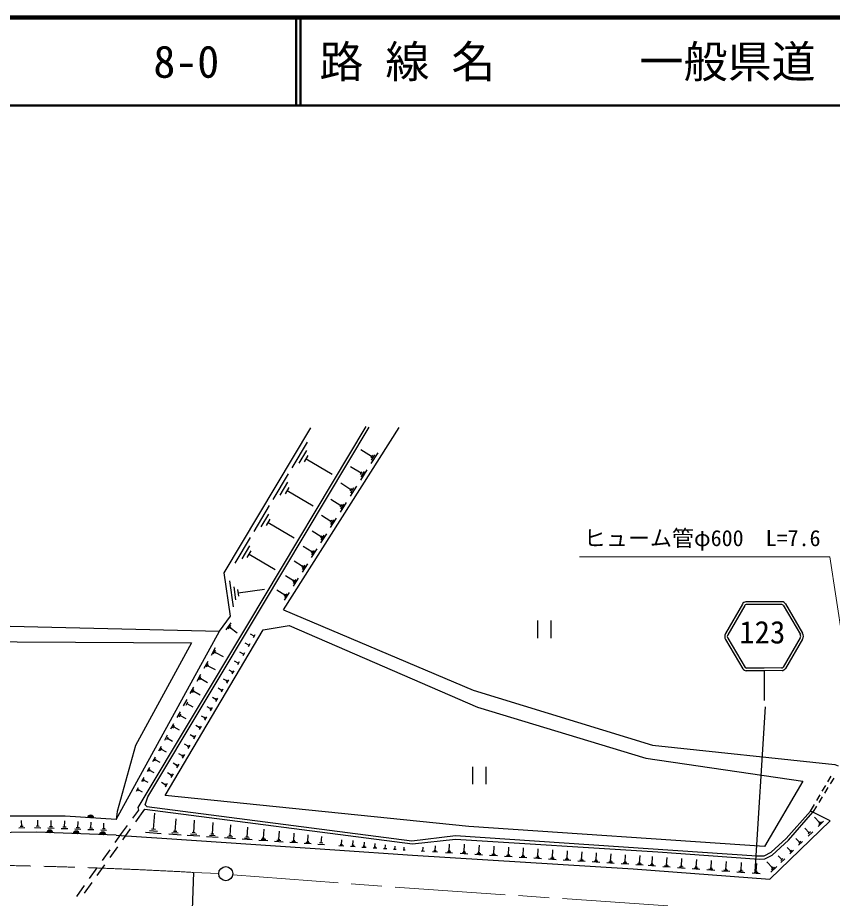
# Model space of a CAD drawing. Units: millimetres, scale not verified. Extents: x 40000 to 680000, y 20000 to 380000.
# Drawn here: x 146105 to 238641, y 279931 to 380000 of the extents above; entities that cross this region are included whole.
import ezdxf
from ezdxf.enums import TextEntityAlignment as Align

# ---------------------------------------------------------------- set-up
doc = ezdxf.new("R2010")
doc.units = ezdxf.units.MM
doc.header["$LTSCALE"] = 1000
doc.linetypes.add('CHAIN', pattern=[18.5, 12, -1.5, 3.5, -1.5])
for name, color, linetype, lineweight in [('M-BGD', 7, 'Continuous', 25), ('M-BMK', 2, 'CHAIN', 13), ('M-BMK-SRVR', 3, 'Continuous', 25), ('M-STR-HTXT', 7, 'Continuous', 13), ('M-STR-STRC', 7, 'Continuous', 25), ('M-TTL', 2, 'Continuous', 140), ('M-TTL-LINE', 7, 'Continuous', 50)]:
    doc.layers.add(name, color=color, linetype=linetype, lineweight=lineweight)
doc.layers.add('M-TTL-TXT', color=7, linetype='Continuous')
doc.styles.add('ＭＳ ゴシック', font='')
doc.styles.get('ＭＳ ゴシック').set_extended_font_data('MS Gothic')

msp = doc.modelspace()

# ---------------------------------------------------------------- linework, layer by layer
at = {"layer": 'M-BGD'}
for p, q in [((185638, 333537), (172199, 311065)), ((173922, 313195), (186033, 333477)), ((176286, 312728), (189422, 333440)), ((177286, 328852), (179036, 331779)), ((178089, 329365), (178965, 330828)), ((178674, 329512), (179112, 330243)), ((186304, 330133), (185081, 330908)), ((186401, 330286), (186207, 329980)), ((186997, 330550), (186222, 329328)), ((186651, 330342), (186263, 329730)), ((178893, 329878), (181820, 328127)), ((185110, 328228), (183928, 328978)), ((185204, 328376), (185016, 328080)), ((185780, 328632), (185031, 327450)), ((185445, 328430), (185071, 327839)), ((175125, 325238), (176876, 328165)), ((175929, 325751), (176804, 327215)), ((176513, 325898), (176951, 326630)), ((176732, 326264), (179659, 324514)), ((183942, 326364), (182800, 327088)), ((184033, 326507), (183852, 326221)), ((184590, 326754), (183865, 325612)), ((184266, 326559), (183904, 325988)), ((182799, 324540), (181696, 325240)), ((172965, 321625), (174715, 324552)), ((182887, 324678), (182712, 324402)), ((183425, 324917), (182725, 323814)), ((183112, 324729), (182762, 324177)), ((173768, 322138), (174643, 323601)), ((181681, 322756), (180616, 323431)), ((174353, 322285), (174790, 323017)), ((174572, 322651), (177498, 320901)), ((181765, 322889), (181596, 322623)), ((182285, 323119), (181609, 322054)), ((181983, 322937), (181645, 322405)), ((180586, 321009), (179559, 321661)), ((181169, 321360), (180517, 320333)), ((170805, 318012), (172555, 320939)), ((180668, 321138), (180505, 320881)), ((180878, 321185), (180552, 320671)), ((171608, 318525), (172483, 319988)), ((172193, 318672), (172630, 319404)), ((179516, 319301), (178525, 319929)), ((179594, 319424), (179437, 319177)), ((180077, 319639), (179449, 318648)), ((179796, 319470), (179482, 318974)), ((172411, 319038), (175338, 317288)), ((178468, 317629), (177513, 318234)), ((178543, 317748), (178392, 317509)), ((179009, 317955), (178404, 317000)), ((178738, 317792), (178436, 317314)), ((177442, 315993), (176523, 316576)), ((177964, 316307), (177381, 315387)), ((170636, 313044), (170209, 316016)), ((170901, 313841), (170687, 315327)), ((177515, 316108), (177369, 315878)), ((177703, 316150), (177412, 315690)), ((171219, 314265), (171112, 315008)), ((171165, 314637), (174138, 315064)), ((176439, 314392), (175554, 314953)), ((176509, 314502), (176369, 314281)), ((176941, 314694), (176380, 313808)), ((176690, 314543), (176409, 314100)), ((160892, 291452), (173922, 313195)), ((169776, 310443), (170351, 311235)), ((205155, 311511), (205155, 309511)), ((206655, 311511), (206655, 309511)), ((172199, 311065), (159762, 290238)), ((162877, 291624), (173986, 310452)), ((170019, 310569), (170306, 310965)), ((170190, 310596), (170334, 310794)), ((170262, 310695), (171055, 310120)), ((172967, 309709), (172559, 309949)), ((173063, 309872), (172871, 309546)), ((168119, 307569), (168593, 308430)), ((172368, 308694), (171953, 308938)), ((172466, 308860), (172270, 308528)), ((168345, 307725), (168582, 308156)), ((168512, 307774), (168631, 307989)), ((168571, 307881), (169433, 307408)), ((171766, 307673), (171344, 307922)), ((171865, 307842), (171666, 307505)), ((167296, 306072), (167746, 306890)), ((167511, 306220), (167736, 306629)), ((167669, 306266), (167782, 306470)), ((167725, 306368), (168543, 305918)), ((171160, 306647), (170732, 306900)), ((171261, 306818), (171059, 306476)), ((166495, 304616), (166922, 305392)), ((170464, 305667), (170116, 305872)), ((170516, 305754), (170413, 305579)), ((170654, 305789), (170449, 305441)), ((166699, 304757), (166912, 305144)), ((166849, 304800), (166956, 304994)), ((166903, 304897), (167679, 304471)), ((169851, 304630), (169497, 304839)), ((169903, 304719), (169799, 304541)), ((170044, 304755), (169835, 304401)), ((165717, 303200), (166121, 303935)), ((165910, 303334), (166112, 303701)), ((166052, 303375), (166153, 303559)), ((166103, 303467), (166838, 303063)), ((169234, 303588), (168874, 303800)), ((169287, 303678), (169181, 303498)), ((169430, 303715), (169218, 303355)), ((164960, 301824), (165343, 302519)), ((165230, 301902), (165421, 302250)), ((168614, 302540), (168248, 302755)), ((168668, 302631), (168560, 302448)), ((168813, 302669), (168597, 302303)), ((165325, 302076), (166020, 301694)), ((167990, 301486), (167619, 301705)), ((168045, 301579), (167935, 301393)), ((168192, 301617), (167973, 301246)), ((164225, 300486), (164586, 301142)), ((164479, 300560), (164659, 300888)), ((164569, 300724), (165226, 300363)), ((167363, 300427), (166986, 300649)), ((167419, 300521), (167307, 300332)), ((167569, 300560), (167346, 300183)), ((163509, 299185), (163849, 299804)), ((163749, 299255), (163919, 299564)), ((163834, 299409), (164453, 299069)), ((166733, 299361), (166350, 299587)), ((166789, 299457), (166676, 299266)), ((166941, 299496), (166715, 299114)), ((162814, 297920), (163134, 298502)), ((163039, 297985), (163199, 298277)), ((166099, 298290), (165710, 298520)), ((166156, 298388), (166041, 298193)), ((166311, 298427), (166081, 298039)), ((162137, 296690), (162438, 297237)), ((163119, 298131), (163702, 297811)), ((165461, 297214), (165067, 297446)), ((165520, 297312), (165403, 297115)), ((165676, 297353), (165444, 296958)), ((162349, 296751), (162499, 297025)), ((162424, 296888), (162971, 296587)), ((164820, 296131), (164420, 296367)), ((164880, 296231), (164761, 296031)), ((165039, 296272), (164802, 295871)), ((161480, 295494), (161761, 296006)), ((161678, 295552), (161819, 295808)), ((161749, 295680), (162261, 295398)), ((164176, 295042), (163770, 295282)), ((160840, 294331), (161103, 294810)), ((161026, 294385), (161157, 294624)), ((161092, 294505), (161570, 294242)), ((164236, 295144), (164116, 294940)), ((164398, 295185), (164158, 294779)), ((197779, 294894), (197779, 292894)), ((199279, 294894), (199279, 292894)), ((160219, 293201), (160464, 293647)), ((160391, 293251), (160514, 293474)), ((160453, 293362), (160899, 293117)), ((163528, 293947), (163116, 294191)), ((163589, 294051), (163467, 293844)), ((163753, 294093), (163510, 293680)), ((238133, 293188), (238514, 293833)), ((238795, 293601), (238403, 292961)), ((159614, 292101), (159842, 292516)), ((159775, 292148), (159889, 292355)), ((159832, 292252), (160246, 292024)), ((162877, 292847), (162458, 293094)), ((162939, 292951), (162815, 292742)), ((163105, 292994), (162858, 292576)), ((237497, 292111), (237879, 292757)), ((238142, 292535), (237751, 291895)), ((236862, 291035), (237243, 291681)), ((237489, 291469), (237098, 290829)), ((159762, 290238), (159828, 289955)), ((236156, 289839), (236608, 290604)), ((236837, 290403), (236413, 289711)), ((151502, 289256), (122872, 289382)), ((157285, 288904), (151502, 289256)), ((157407, 289805), (157285, 288904)), ((159828, 289955), (159150, 289032)), ((159522, 288631), (160547, 290055)), ((161552, 287792), (161702, 289595)), ((236413, 289711), (236156, 289839)), ((238405, 288738), (236413, 289711)), ((146566, 288098), (146556, 288778)), ((148390, 288114), (148416, 288814)), ((149898, 288064), (149924, 288763)), ((151438, 288017), (151466, 288757)), ((152950, 287953), (152976, 288666)), ((154434, 287891), (154459, 288575)), ((155890, 287829), (155915, 288487)), ((158558, 288226), (157880, 287303)), ((164005, 287536), (164103, 288965)), ((166101, 287392), (166199, 288821)), ((168224, 287220), (168315, 288547)), ((170249, 287057), (170333, 288286)), ((237183, 288548), (236593, 289159)), ((237635, 288690), (237024, 288101)), ((237409, 288619), (237103, 288324)), ((237259, 288622), (237106, 288475)), ((146908, 287933), (146228, 287923)), ((146736, 288100), (146396, 288096)), ((148733, 287926), (148034, 287953)), ((148565, 288108), (148215, 288121)), ((150241, 287876), (149542, 287902)), ((150073, 288057), (149723, 288070)), ((151801, 287818), (151061, 287845)), ((151623, 288010), (151253, 288023)), ((153299, 287762), (152587, 287788)), ((153128, 287946), (152772, 287960)), ((154770, 287707), (154085, 287732)), ((154605, 287884), (154262, 287897)), ((156213, 287653), (155555, 287677)), ((156054, 287823), (155726, 287835)), ((157880, 287303), (157146, 286271)), ((158062, 286602), (158938, 287819)), ((162417, 287266), (160613, 287415)), ((161985, 287529), (161083, 287603)), ((161778, 287773), (161327, 287810)), ((164694, 287129), (163266, 287228)), ((164350, 287333), (163635, 287382)), ((164183, 287523), (163826, 287548)), ((166446, 287189), (165731, 287238)), ((166279, 287380), (165922, 287404)), ((168389, 287209), (168058, 287232)), ((172181, 286901), (172259, 288036)), ((174024, 286752), (174096, 287799)), ((175783, 286610), (175849, 287572)), ((177461, 286474), (177521, 287355)), ((236015, 287383), (235505, 287912)), ((236408, 287506), (235878, 286995)), ((236148, 287510), (235883, 287255)), ((166791, 286986), (165362, 287084)), ((168864, 286843), (167538, 286934)), ((168544, 287032), (167881, 287077)), ((170842, 286707), (169613, 286792)), ((170545, 286882), (169931, 286924)), ((170402, 287046), (170095, 287067)), ((172729, 286578), (171594, 286656)), ((172455, 286739), (171887, 286778)), ((172323, 286891), (172039, 286910)), ((174530, 286454), (173483, 286526)), ((174277, 286603), (173754, 286639)), ((174155, 286743), (173893, 286761)), ((176247, 286336), (175285, 286402)), ((176015, 286473), (175534, 286506)), ((175903, 286601), (175663, 286618)), ((177886, 286224), (177005, 286284)), ((177673, 286349), (177233, 286379)), ((177571, 286467), (177350, 286482)), ((179255, 286231), (178853, 286258)), ((179162, 286338), (178961, 286352)), ((179061, 286345), (179116, 287149)), ((180771, 286209), (180406, 286234)), ((180588, 286222), (180638, 286952)), ((182878, 286022), (182914, 286574)), ((184182, 285937), (184218, 286489)), ((185466, 285837), (185498, 286323)), ((234929, 286298), (234492, 286751)), ((235265, 286403), (234811, 285966)), ((235042, 286407), (234815, 286188)), ((156566, 285456), (155696, 284234)), ((156602, 284572), (157478, 285790)), ((179449, 286116), (178645, 286172)), ((180941, 286014), (180211, 286064)), ((183145, 285866), (182593, 285902)), ((183016, 286013), (182740, 286031)), ((184449, 285781), (183897, 285817)), ((184320, 285928), (184044, 285946)), ((185701, 285699), (185215, 285731)), ((185587, 285829), (185344, 285845)), ((186893, 285621), (186468, 285649)), ((186793, 285734), (186581, 285748)), ((186687, 285741), (186715, 286165)), ((188026, 285547), (187661, 285571)), ((187844, 285559), (187874, 286015)), ((189105, 285477), (188796, 285497)), ((188951, 285487), (188976, 285873)), ((190132, 285410), (189877, 285427)), ((190004, 285418), (190025, 285737)), ((192319, 285270), (191939, 285294)), ((192129, 285282), (192159, 285757)), ((193791, 285177), (193216, 285214)), ((193656, 285330), (193369, 285348)), ((193512, 285339), (193549, 285915)), ((195312, 285182), (194910, 285208)), ((195218, 285289), (195017, 285302)), ((195118, 285295), (195168, 286099)), ((196919, 285204), (196696, 285218)), ((196808, 285211), (196864, 286101)), ((198492, 285104), (198548, 285989)), ((200172, 284997), (200228, 285878)), ((201848, 284890), (201903, 285767)), ((203519, 284784), (203574, 285656)), ((205186, 284677), (205240, 285546)), ((206848, 284572), (206903, 285436)), ((208507, 284466), (208561, 285326)), ((210161, 284361), (210214, 285216)), ((233906, 285299), (233494, 285726)), ((234223, 285398), (233795, 284986)), ((234013, 285402), (233799, 285196)), ((195507, 285069), (194703, 285120)), ((197239, 284960), (196349, 285016)), ((197023, 285085), (196578, 285114)), ((198921, 284854), (198035, 284910)), ((198707, 284979), (198264, 285007)), ((198603, 285097), (198381, 285111)), ((200599, 284748), (199717, 284804)), ((200385, 284873), (199945, 284900)), ((200282, 284990), (200062, 285004)), ((202272, 284643), (201395, 284698)), ((202060, 284766), (201621, 284794)), ((201957, 284883), (201738, 284897)), ((203941, 284538), (203069, 284593)), ((203730, 284661), (203294, 284688)), ((203628, 284777), (203410, 284790)), ((205606, 284433), (204738, 284488)), ((205396, 284555), (204962, 284583)), ((205294, 284671), (205077, 284684)), ((207267, 284328), (206403, 284383)), ((207058, 284450), (206625, 284477)), ((206956, 284565), (206740, 284578)), ((208923, 284224), (208063, 284278)), ((208715, 284345), (208285, 284372)), ((208614, 284459), (208399, 284473)), ((210368, 284240), (209940, 284267)), ((210268, 284354), (210054, 284367)), ((211917, 284249), (211704, 284262)), ((211810, 284256), (211864, 285107)), ((213456, 284151), (213509, 284998)), ((215097, 284047), (215150, 284889)), ((216746, 283938), (216809, 284790)), ((218156, 283834), (218219, 284686)), ((219816, 283714), (219880, 284576)), ((221487, 283593), (221551, 284465)), ((223167, 283471), (223232, 284354)), ((224858, 283349), (224924, 284242)), ((232898, 284336), (232466, 284783)), ((233230, 284440), (232782, 284008)), ((233010, 284444), (232786, 284228)), ((155116, 283420), (154247, 282197)), ((155142, 282543), (156018, 283760)), ((210575, 284120), (209719, 284174)), ((212223, 284016), (211371, 284070)), ((212016, 284136), (211591, 284163)), ((213866, 283913), (213019, 283966)), ((213661, 284032), (213237, 284058)), ((213562, 284144), (213350, 284158)), ((215505, 283809), (214662, 283862)), ((215301, 283928), (214880, 283954)), ((215202, 284040), (214991, 284053)), ((217156, 283693), (216304, 283756)), ((216951, 283815), (216525, 283847)), ((216852, 283930), (216639, 283946)), ((218566, 283589), (217714, 283652)), ((218361, 283711), (217935, 283743)), ((218263, 283826), (218049, 283841)), ((220232, 283466), (219369, 283530)), ((220024, 283590), (219593, 283622)), ((219924, 283706), (219709, 283721)), ((221907, 283342), (221034, 283407)), ((221697, 283468), (221261, 283500)), ((221596, 283585), (221378, 283601)), ((223592, 283218), (222710, 283283)), ((223380, 283345), (222939, 283377)), ((223278, 283463), (223057, 283479)), ((225073, 283221), (224627, 283254)), ((224970, 283341), (224746, 283357)), ((226672, 283218), (226446, 283234)), ((226559, 283226), (226626, 284129)), ((228270, 283102), (228337, 284015)), ((229992, 282978), (230060, 283901)), ((231822, 283404), (231178, 284071)), ((232316, 283559), (231649, 282915)), ((232069, 283481), (231736, 283159)), ((231905, 283484), (231739, 283323)), ((225288, 283093), (224395, 283159)), ((226994, 282967), (226091, 283034)), ((226776, 283096), (226325, 283130)), ((228710, 282840), (227797, 282908)), ((228490, 282971), (228033, 283005)), ((228384, 283094), (228156, 283111)), ((230436, 282713), (229513, 282781)), ((230214, 282845), (229752, 282879)), ((230107, 282969), (229876, 282986)), ((153667, 281383), (152797, 280160)), ((153682, 280513), (154558, 281731))]:
    msp.add_line(p, q, dxfattribs=at)
for points in [[(170282, 311992), (169573, 316927), (179409, 333376)], [(104848, 312900), (111553, 313785), (111891, 311665), (169036, 310273)], [(176286, 312728), (197858, 303600), (218203, 297355), (238932, 295138), (239307, 294997)], [(157285, 288904), (169036, 310273), (170282, 311992)], [(173986, 310452), (176963, 310947), (198324, 301649), (217439, 295872), (235285, 293233), (230944, 285809)], [(105955, 309168), (107396, 309591), (132832, 309151), (165855, 308961), (159489, 297307), (157407, 289805)], [(160790, 290380), (160593, 290545), (160892, 291452)], [(230944, 285809), (197340, 288084), (162877, 291624)], [(160790, 290380), (190894, 286488), (195829, 287090), (230052, 284750), (230887, 284761)], [(160547, 290055), (190971, 286118), (195838, 286670), (218820, 285229), (230308, 284386), (230973, 284443), (231806, 284856), (233665, 286561), (236413, 289711)], [(230887, 284761), (231698, 285169), (233387, 286748), (236156, 289839)], [(157293, 287112), (163065, 286740), (182128, 285431), (190959, 284855), (216005, 283277), (231554, 282129), (238405, 288738)], [(157293, 287112), (148232, 287451), (131032, 287216), (104361, 286978)]]:
    msp.add_lwpolyline(points, dxfattribs=at)
for centre, radius, start, end in [((154390, 289026), 354, 5.31059, 167.71576), ((154390, 289026), 283, 7.53462, 165.49172), ((154390, 289026), 212, 11.28095, 161.7454), ((154390, 289026), 142, 18.99268, 154.03367), ((154390, 289026), 100, 29.31034, 143.71601), ((149762, 287339), 354, 6.65541, 169.06059), ((149762, 287339), 283, 8.87945, 166.83655), ((149762, 287339), 212, 12.62577, 163.09022), ((149762, 287339), 142, 20.3375, 155.37849), ((149762, 287339), 100, 30.65516, 145.06083), ((152760, 287227), 354, 6.65541, 169.06059), ((152760, 287227), 283, 8.87945, 166.83655), ((152760, 287227), 212, 12.62577, 163.09022), ((152760, 287227), 142, 20.3375, 155.37849), ((152760, 287227), 100, 30.65516, 145.06083), ((155758, 287115), 354, 6.65541, 169.06059), ((155758, 287115), 283, 8.87945, 166.83655), ((155758, 287115), 212, 12.62577, 163.09022), ((155758, 287115), 142, 20.3375, 155.37849), ((155758, 287115), 100, 30.65516, 145.06083)]:
    msp.add_arc(centre, radius, start, end, dxfattribs=at)
at = {"layer": 'M-BMK'}
msp.add_line((166077, 282882), (168944, 282745), dxfattribs=at)
msp.add_lwpolyline([(170531, 282594), (189525, 281182), (268550, 275705)], dxfattribs=at)
msp.add_arc((134303, -289012), 572776, 86.81999, 90.82355, dxfattribs=at)
at = {"layer": 'M-BMK-SRVR'}
msp.add_line((166077, 282882), (165054, 251484), dxfattribs=at)
msp.add_circle((169744, 282741), 800, dxfattribs=at)
at = {"layer": 'M-STR-HTXT'}
msp.add_lwpolyline([(244117, 281154), (238337, 318740), (209916, 318740)], dxfattribs=at)
at = {"layer": 'M-STR-STRC'}
for p, q in [((228426, 313364), (226495, 310022)), ((233043, 313232), (235002, 309906)), ((233302, 313384), (235260, 310058)), ((228686, 313214), (226755, 309871)), ((226504, 309334), (228484, 306027)), ((226761, 309488), (228741, 306181)), ((234998, 309522), (233046, 306198)), ((235257, 309370), (233305, 306046)), ((230896, 305791), (230896, 302405)), ((229876, 282986), (231043, 301694))]:
    msp.add_line(p, q, dxfattribs=at)
for points in [[(232927, 313634), (230863, 313617), (228799, 313617)], [(232894, 313334), (230865, 313317), (228834, 313317)], [(232929, 305808), (230896, 305791), (228861, 305791)], [(232889, 306108), (230894, 306091), (228898, 306091)]]:
    msp.add_lwpolyline(points, dxfattribs=at)
for centre, radius, start, end in [((228816, 313191), 427, 92.29572, 156.02366), ((228856, 313127), 191, 96.53703, 152.95737), ((232874, 313144), 191, 27.51575, 83.93609), ((232913, 313208), 427, 24.44946, 88.1774), ((227122, 309686), 711, 151.80974, 209.66878), ((227122, 309686), 412, 151.80974, 209.66878), ((234636, 309717), 412, 330.80435, 28.66338), ((234636, 309717), 711, 330.80435, 28.66338), ((228974, 306393), 612, 216.76349, 259.34701), ((228910, 306294), 203, 214.0004, 273.155), ((232876, 306311), 203, 267.31812, 326.47272), ((232811, 306409), 612, 281.12611, 323.70964)]:
    msp.add_arc(centre, radius, start, end, dxfattribs=at)
at = {"layer": 'M-TTL'}
msp.add_line((680000, 380000), (40000, 380000), dxfattribs=at)
at = {"layer": 'M-TTL-LINE'}
for p, q in [((177750, 380000), (177750, 370000)), ((178250, 380000), (178250, 370000)), ((40000, 370000), (680000, 370000))]:
    msp.add_line(p, q, dxfattribs=at)

# ---------------------------------------------------------------- texts
at = {"layer": 'M-STR-HTXT', "style": 'ＭＳ ゴシック'}
msp.add_text('ヒューム管φ600\u3000L=7.6', height=1833, dxfattribs=at).set_placement((223858, 320867), align=Align.MIDDLE_CENTER)
at = {"layer": 'M-STR-STRC', "style": 'ＭＳ ゴシック'}
msp.add_text('123', height=2566, dxfattribs=at).set_placement((228062, 308121), align=Align.BOTTOM_LEFT)
at = {"layer": 'M-TTL-TXT', "style": 'ＭＳ ゴシック'}
for s, p in [('路 線 名', (180380, 375000)), ('一般県道\u3000柿木山口線', (216734, 375000)), ('8-0', (161521, 375000))]:
    msp.add_text(s, height=3666, dxfattribs=at).set_placement(p, align=Align.MIDDLE_LEFT)

doc.saveas('drawing.dxf')
